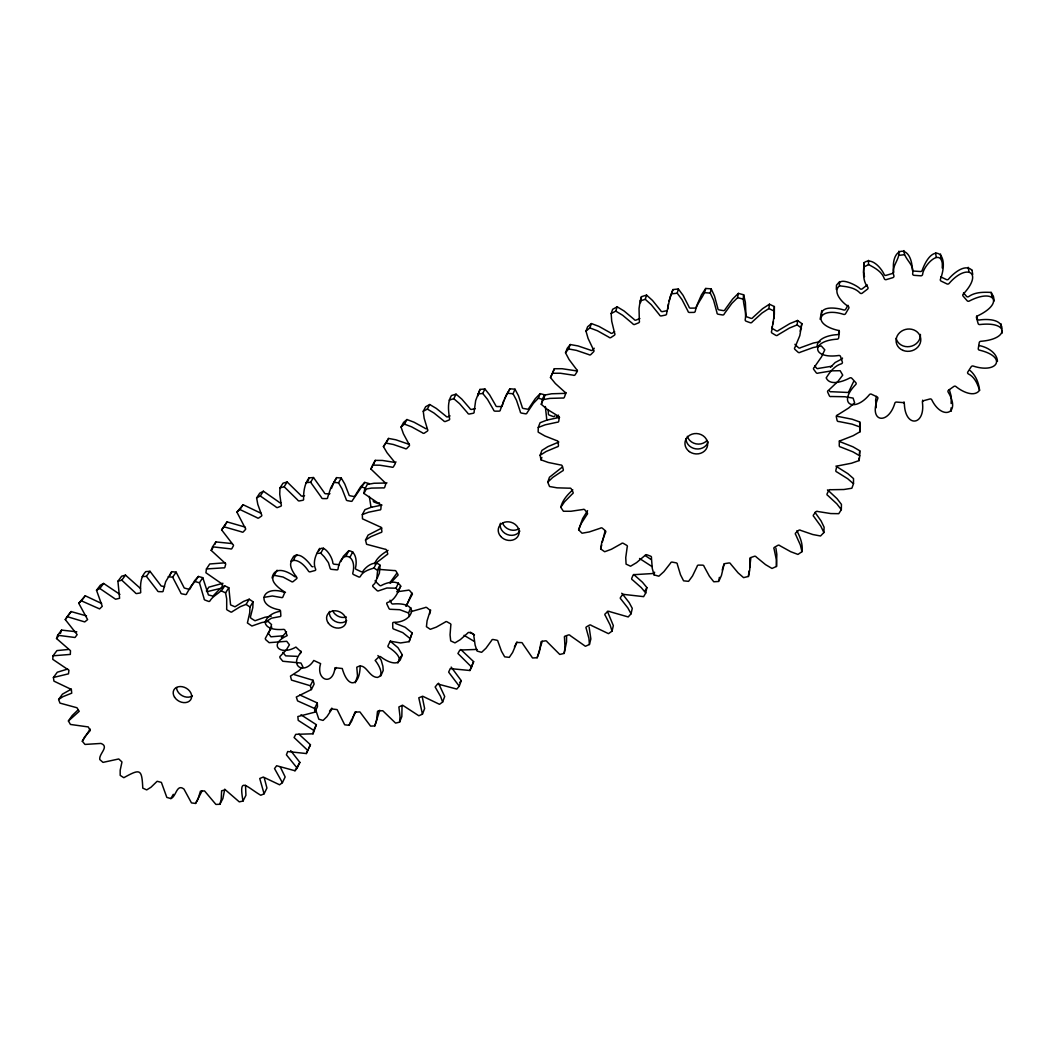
<?xml version="1.0" encoding="UTF-8"?>
<svg xmlns="http://www.w3.org/2000/svg" width="1055" height="1055" viewBox="0 0 1055 1055"><rect width="100%" height="100%" fill="white"/><g stroke="black" fill="none" stroke-linecap="round" stroke-linejoin="round"><path stroke-width="1.5" d="M587.556 510.66L582.637 518.572L578.641 529.795L582.03 533.223L589.244 531.957L600.414 528.199A1.424 1.24 14.9 0 1 602.418 528.252L605.319 530.718A1.424 1.24 14.7 0 1 605.478 532.472L601.746 542.521L600.664 548.93L604.673 551.739L611.386 549.273L621.395 543.668A1.424 1.226 13.6 0 1 623.334 543.378L626.67 545.316A1.424 1.226 13.4 0 1 627.198 547.031L625.747 557.594L626.077 564.122L630.56 566.219L636.547 562.645L645.053 555.405A1.424 1.226 12.2 0 1 646.886 554.798L650.539 556.143A1.424 1.226 11.9 0 1 651.423 557.752L652.293 568.46L654.021 574.87L658.848 576.201L663.898 571.652L670.611 563.04A1.424 1.226 10.7 0 1 672.259 562.117L676.123 562.843A1.424 1.226 10.5 0 1 677.323 564.28L680.501 574.764L683.574 580.83L688.572 581.345L692.515 575.977L697.197 566.284A1.437 1.226 9.2 0 1 698.608 565.098L702.538 565.15A1.437 1.226 9 0 1 704.041 566.39L709.422 576.267L713.773 581.78L718.771 581.45L721.449 575.437L723.915 565.005A1.437 1.24 7.7 0 1 725.036 563.581L728.9 562.974A1.451 1.24 7.4 0 1 730.64 563.95L738.091 572.865L743.577 577.639L748.417 576.452L749.736 570.017L749.854 559.19A1.451 1.24 6.1 0 1 750.646 557.594L754.312 556.328A1.451 1.253 5.9 0 1 756.237 557L765.534 564.623L771.983 568.447L776.493 566.443L776.361 559.796L774.093 548.982A1.464 1.253 4.6 0 1 774.515 547.255L777.838 545.369A1.464 1.266 4.4 0 1 779.896 545.712L790.749 551.725L797.976 554.429L801.985 551.673L800.376 545.053L795.721 534.661A1.477 1.279 3.2 0 1 795.76 532.854L798.622 530.401A1.477 1.279 2.9 0 1 800.719 530.401L812.798 534.529L820.539 535.993L823.889 532.538L820.816 526.208L813.906 516.647A1.49 1.292 1.7 0 1 813.537 514.84L815.832 511.899A1.503 1.292 1.5 0 1 817.902 511.53L830.773 513.561L838.778 513.679L841.323 509.657L836.866 503.868L827.872 495.534A1.517 1.319 0.4 0 1 827.107 493.793L828.716 490.47A1.517 1.319 0.2 0 1 830.681 489.731L843.881 489.507L851.86 488.241L853.482 483.77L847.758 478.772L836.984 472.033A1.53 1.332 -0.8 0 1 835.837 470.451L836.681 466.851A1.53 1.332 -1 0 1 838.461 465.769L851.504 463.224L859.126 460.56L859.139 458.028M859.126 460.56L859.733 455.813L852.941 451.857L840.743 447.043A1.543 1.358 -1.9 0 1 839.253 445.658L839.292 441.926A1.543 1.358 -2 0 1 840.809 440.542L853.165 435.702L860.128 431.693L859.68 421.947L852.084 419.217L839.015 416.633A1.543 1.372 -3 0 1 837.235 415.525M859.733 455.813L859.746 450.762L852.981 446.819L840.861 442.045A1.53 1.345 -2.1 0 1 839.384 440.674M860.128 431.693L859.68 421.947M566.588 636.271L566.535 641.981L564.161 653.414L559.77 654.456L547.07 641.757A1.345 1.121 17 0 0 545.422 640.847L541.901 641.361A1.345 1.121 17.2 0 0 540.938 642.653L539.263 652.227L537.14 657.74L532.538 657.99L522.7 643.735A1.345 1.108 18.1 0 0 521.249 642.587L517.636 642.495A1.345 1.108 18.3 0 0 516.396 643.576L512.625 652.452L509.301 657.357L504.672 656.843L501.481 651.212L497.973 641.546A1.345 1.108 19.2 0 0 496.773 640.214L493.186 639.515A1.345 1.108 19.4 0 0 491.709 640.332L485.999 648.205L481.608 652.333L477.084 651.067L475.132 645.146L473.735 635.295A1.332 1.108 20.4 0 0 472.838 633.804L469.383 632.538A1.332 1.108 20.6 0 0 467.734 633.079L460.283 639.66L454.969 642.877L450.709 640.899L450.05 634.899L450.801 625.206A1.345 1.108 21.5 0 0 450.221 623.624L447.043 621.817A1.345 1.108 21.7 0 0 445.263 622.054L436.335 627.118L430.282 629.308L426.431 626.696L427.077 620.802L429.965 611.61A1.345 1.108 22.7 0 0 429.728 609.988L426.919 607.706A1.345 1.108 22.8 0 0 425.073 607.627L411.015 611.636M853.482 483.77L853.535 478.601L847.838 473.642L837.116 466.93A1.517 1.332 -1 0 1 836.008 466.033M340.871 561.577L343.31 556.354L348.77 550.723C356.247 551.119 357.091 562.196 355.456 567.893A1.345 1.121 26.6 0 0 356.326 569.449L361.153 571.705A1.345 1.121 26.3 0 0 362.88 571.362C366.019 566.377 374.881 559.875 380.037 565.19L379.391 573.155L377.097 578.443M559.612 417.45A1.451 1.306 19.4 0 1 558.873 417.516L546.899 420.088L540.068 422.739L538.261 427.473L538.155 432.115L544.855 435.952L556.631 440.608A1.451 1.292 19.1 0 1 558.148 441.94L558.438 445.54A1.451 1.292 19 0 1 557.132 446.872L546.134 451.487L540.107 455.285L540.991 459.835L548.218 462.446L560.508 464.965A1.451 1.279 18.3 0 1 562.249 466.007L563.278 469.488A1.437 1.279 18.2 0 1 562.315 471.031L552.728 477.44L547.743 482.201L549.55 486.513L557.04 487.832L569.384 488.188A1.437 1.253 17.3 0 1 571.283 488.927L573.01 492.171A1.437 1.253 17.2 0 1 572.403 493.846L564.557 501.784L560.772 507.31L563.423 511.253L570.9 511.266L582.874 509.512A1.424 1.24 16.2 0 1 584.852 509.908L587.213 512.796A1.424 1.24 16 0 1 586.989 514.55L581.107 523.715L578.641 529.795M841.323 509.657L841.442 504.396L836.997 498.633L828.069 490.338A1.503 1.306 0.2 0 1 827.463 489.902M78.017 709.949L72.162 715.58L68.417 720.987L70.448 724.455L88.29 726.935L90.242 730.548L84.611 736.957L82.316 741.243L84.98 744.434L100.95 743.432C109.746 746.676 98.669 753.745 99.79 759.574L102.994 762.383L118.753 758.967L121.971 761.961L120.178 770.295L120.178 775.372L123.804 777.706C140.473 768.462 141.845 768.937 142.781 788.125L146.698 789.905L151.023 787.215L157.142 781.28L161.389 782.388L166.822 797.409L170.884 798.582C176.409 796.446 176.541 783.417 183.939 789.048L191.469 802.908L195.557 803.435L197.971 799.255L200.437 791.171L204.512 790.894L215.906 804.424L219.875 804.279L221.181 799.558L221.616 790.802L225.388 789.826L239.274 801.866L242.993 801.048C238.549 775.834 245.775 786.318 260.77 795.272L264.093 793.795L266.928 788.045L264.225 777.746M970.204 370.608C975.888 375.475 978.816 383.005 979.567 390.31C974.095 397.814 961.751 391.379 956.001 386.605A1.622 1.424 -10.5 0 0 953.72 386.552L948.656 390.152A1.609 1.411 -10.1 0 0 948.194 392.144C961.369 413.784 942.049 420.813 931.789 399.845A1.596 1.411 -8.8 0 0 929.758 399.027L923.679 400.676A1.596 1.398 -8.4 0 0 922.426 402.377C925.433 425.877 905.203 428.04 904.372 404.025A1.583 1.398 -7.2 0 0 902.882 402.588L896.684 402.087A1.583 1.398 -6.9 0 0 894.825 403.247C888.244 425.402 868.318 422.343 877.734 398.685A1.583 1.398 -6 0 0 876.982 396.838L871.549 394.253A1.583 1.398 -5.8 0 0 869.36 394.715C854.234 413.112 836.945 403.854 855.658 384.613A1.583 1.411 -5.4 0 0 855.763 382.622L851.873 378.336A1.583 1.411 -5.4 0 0 849.684 378.02C843.327 381.422 829.903 386.288 826.197 377.901C829.85 372.072 834.426 365.782 841.376 363.804A1.583 1.424 -5.6 0 0 842.312 361.944L840.545 356.564A1.583 1.437 -5.7 0 0 838.659 355.509C811.888 359.28 810.095 340.831 837.037 339.183A1.596 1.451 -6.7 0 0 838.685 337.745L839.358 332.035A1.596 1.451 -7.1 0 0 838.066 330.386C810.899 324.109 818.799 306.438 843.512 314.337A1.609 1.464 -8.8 0 0 845.635 313.572L848.682 308.39A1.609 1.477 -9.4 0 0 848.194 306.359C842.259 302.759 832.013 291.747 839.503 285.852C837.208 275.764 856.647 284.969 860.062 288.74A1.622 1.477 -11.8 0 0 862.331 288.754L867.316 284.942M942.234 268.023L942.352 264.357M304.552 495.692L302.297 496.114A1.358 1.134 30.9 0 1 300.622 495.177L287.171 481.99L283.017 483.203L279.971 487.938L279.746 494.254L281.21 504.712A1.358 1.134 31.3 0 1 280.749 506.255L277.702 507.481A1.358 1.134 31.3 0 1 275.896 506.848L260.269 495.969L256.616 497.934L257.789 504.316L261.482 514.537A1.358 1.121 31.6 0 1 261.376 516.172L258.778 517.952A1.358 1.108 31.6 0 1 256.958 517.636L239.907 509.525L236.927 512.15L245.116 527.935A1.345 1.095 31.6 0 1 245.393 529.597L243.349 531.839A1.345 1.095 31.6 0 1 241.569 531.852L223.831 526.735L221.616 529.887L232.733 544.275A1.332 1.081 31.5 0 1 233.353 545.883L231.929 548.495A1.332 1.081 31.4 0 1 230.267 548.824L212.569 546.82L211.185 550.38L224.728 562.843A1.332 1.068 31.1 0 1 225.651 564.359L224.9 567.234A1.319 1.068 31.1 0 1 223.409 567.854L206.437 568.948L205.923 572.76L222.5 584.259L221.787 588.123L206.938 591.684M836.325 289.466L836.483 285.167L839.635 281.58M823.889 532.538L824.1 527.197L821.054 520.893L814.974 512.334M189.874 589.099L194.621 580.672L198.38 576.452L202.784 577.692L208.402 594.941L212.965 596.088L219.77 589.046L224.583 585.762L228.816 587.727L230.583 604.911L234.988 606.796L243.547 601.416L249.217 599.214L253.068 601.798L249.969 607.007L249.705 612.85L247.411 622.951L251.908 626.024L261.904 622.516L268.194 621.461L271.544 624.586L269.935 629.993L265.293 638.46L265.596 639.567L269.144 642.68L286.736 641.295L289.413 644.803L286.525 649.564L279.865 656.632L279.918 657.727L282.806 661.248L300.952 663.041L302.851 666.773L298.842 670.703L290.468 676.123L291.457 680.079L310.341 685.75L311.396 689.548L296.31 697.025L297.576 700.902L314.601 708.485L314.799 712.191L297.84 716.543L298.222 720.367L313.678 730.324L313.045 733.805L295.73 734.333L294.094 737.537L307.757 750.435L306.306 753.547L287.712 751.542L286.393 754.826L297.154 768.093L294.978 770.743L276.634 765.745L274.537 768.581L282.397 782.691L279.575 784.788L263.302 777.047L259.741 778.498L264.093 793.795M253.068 601.798L252.804 607.627L250.391 617.122L250.932 618.204L254.98 620.762L264.937 617.254L271.201 616.199M821.555 314.957C820.869 305.423 837.261 307.862 843.618 309.933A1.596 1.464 -9.1 0 0 845.728 309.155L847.996 305.291M820.117 319.283L821.792 310.552M817.111 345.724C818.007 337.851 830.114 334.949 837.182 334.659A1.583 1.437 -7 0 0 838.817 333.235L839.16 330.386M801.985 551.673C803.106 544.354 800.191 537.127 796.855 530.744M750.791 558.359L749.696 567.788M863.597 272.718L864.019 262.669C871.575 256.893 881.11 267.759 884.182 274.471A1.635 1.49 -14.4 0 0 886.266 275.302L892.451 273.456A1.635 1.503 -14.9 0 0 893.717 271.623C890.354 246.435 911.375 243.257 912.324 269.553A1.648 1.503 -16.2 0 0 913.867 271.069L920.29 271.517A1.662 1.503 -16.5 0 0 922.215 270.238C932.791 241.318 950.186 252.633 940.467 279.166A1.675 1.503 -16.7 0 0 941.231 281.158L946.876 283.874A1.675 1.503 -16.7 0 0 949.184 283.347C966.67 263.117 983.774 272.243 963.334 294.015A1.675 1.49 -16.5 0 0 963.162 296.152L967.092 300.675A1.675 1.49 -16.3 0 0 969.387 300.992C994.522 287.936 1004.439 303.194 977.55 315.907A1.675 1.477 -15.5 0 0 976.495 317.845L978.104 323.45A1.662 1.477 -15.2 0 0 980.016 324.531C1009.305 321.208 1009.055 339.117 980.992 341.279A1.662 1.464 -14.1 0 0 979.225 342.73L978.288 348.493A1.648 1.451 -13.7 0 0 979.554 350.168C1007.578 356.827 997.674 374.077 973.33 366.098A1.635 1.437 -12.3 0 0 971.141 366.85L967.87 371.901A1.635 1.437 -11.9 0 0 968.292 373.879C974.635 376.899 977.589 383.994 979.567 390.31M68.483 649.458L56.944 650.592L53.027 655.801L52.75 659.335L68.944 670.255L68.483 673.842L53.409 677.481L53.937 681.134L71.344 689.429L71.727 693.175L62.97 696.643L58.632 699.478L59.95 703.105L76.962 707.747L79.204 711.334L68.417 720.987M859.667 426.866L852.031 424.136L838.883 421.525A1.556 1.385 -2.7 0 1 837.09 420.418L836.298 416.699A1.556 1.385 -2.8 0 1 837.485 415.05L848.642 408.034L854.642 402.812L853.099 398.091L844.923 396.746L831.327 396.509A1.556 1.398 -3.3 0 1 829.322 395.717L827.7 392.183A1.556 1.398 -3.3 0 1 828.518 390.337L837.973 381.382L842.734 375.118L840.162 370.714L831.775 370.846L818.311 373.061A1.569 1.411 -3.4 0 1 816.148 372.652L813.761 369.435A1.569 1.424 -3.4 0 1 814.157 367.457L821.489 356.893L824.786 349.825L821.278 345.948L813.036 347.596L800.27 352.212A1.569 1.437 -3 0 1 798.042 352.199L794.995 349.456A1.569 1.437 -2.9 0 1 794.942 347.425L799.809 335.661L801.853 323.634L797.554 320.469L789.879 323.582L778.419 330.439A1.556 1.437 -2.2 0 1 776.256 330.822L772.669 328.685A1.556 1.437 -2 0 1 772.181 326.707M315.696 709.764L318.834 719.22L323.081 720.433L326.945 716.648L332.022 708.96L337.112 709.606L344.682 724.798L349.007 725.312L351.829 720.816L354.928 712.125L359.913 711.927L370.556 726.117L374.789 725.919L376.477 720.855L377.479 711.479L378.323 710.833L382.767 710.74L395.572 723.097L399.568 722.174L400.03 716.714L398.882 706.982L402.522 705.162L418.835 715.765L422.462 714.143L424.624 708.551L422.396 697.579M801.497 328.092L797.171 324.9L797.554 320.469M776.493 566.443L776.836 554.389L775.9 548.112M475.291 408.667L471.598 409.393A1.437 1.279 26 0 1 469.831 408.404L461.813 399.12L456.05 394.161L451.474 395.533C447.241 402.285 448.441 410.843 449.509 418.373A1.437 1.266 27 0 1 448.916 420.061L445.526 421.433A1.437 1.266 27.1 0 1 443.614 420.774L433.922 412.98L427.328 409.089L423.253 411.292L424.15 418.228L427.512 429.345A1.424 1.253 27.8 0 1 427.315 431.126L424.387 433.104A1.424 1.253 27.9 0 1 422.435 432.787L411.542 426.8L404.447 424.136L401.058 427.038L403.392 433.737L408.984 444.142A1.424 1.226 28.2 0 1 409.182 445.949L406.834 448.428A1.411 1.226 28.2 0 1 404.909 448.454L393.291 444.472L386.011 443.1L383.413 446.568L387.066 452.78L394.596 462.09A1.411 1.213 28.2 0 1 395.163 463.844L393.475 466.719A1.411 1.213 28.2 0 1 391.656 467.088L379.8 465.202L372.613 465.123L370.912 469.013L384.824 482.412A1.398 1.187 27.9 0 1 385.734 484.06L384.745 487.186A1.398 1.187 27.9 0 1 383.097 487.885L371.479 488.096L364.674 489.283L363.896 493.424L379.919 504.277A1.385 1.174 27.4 0 1 381.132 505.741L380.868 509.011A1.385 1.174 27.3 0 1 379.457 509.987L368.512 512.229L362.327 514.589L362.485 518.836L379.958 526.801A1.372 1.161 26.7 0 1 381.435 528.041L381.884 531.351A1.372 1.161 26.6 0 1 380.763 532.551L370.872 536.665L365.518 540.081L366.573 544.275L384.851 549.167A1.358 1.147 25.9 0 1 386.499 550.156L387.647 553.361A1.358 1.134 25.8 0 1 386.829 554.759L375.092 563.779M951.135 403.524L951.28 396.522L949.342 389.559M748.417 576.452L749.037 571.006M773.829 318.676L774.344 306.557L769.438 304.209L762.594 308.68L752.874 317.515A1.556 1.437 -0.3 0 1 750.844 318.294L746.874 316.843A1.556 1.437 0 0 1 745.964 314.983L745.371 302.376L743.656 294.78L738.355 293.382L732.658 299.027L725.102 309.471A1.543 1.451 2.5 0 1 723.282 310.605L719.101 309.893A1.543 1.451 2.9 0 1 717.809 308.245L714.486 295.98L711.176 288.846L705.716 288.45L701.39 295.018L696.313 306.623A1.543 1.437 6 0 1 694.783 308.073L690.563 308.139A1.543 1.437 6.5 0 1 688.955 306.754L683.086 295.36L678.339 288.978L672.945 289.584L670.176 296.798L666.602 313.401A1.543 1.437 10 0 1 665.428 315.089L661.327 315.92A1.543 1.437 10.5 0 1 659.454 314.852L651.278 304.724L645.278 299.33L640.174 300.912L639.04 308.495L639.33 320.997A1.53 1.424 13.4 0 1 638.565 322.856L634.78 324.413A1.53 1.424 13.9 0 1 632.749 323.714L622.687 315.287L615.764 311.106L611.175 313.572L611.702 321.168L614.643 333.327A1.517 1.411 16.2 0 1 614.3 335.292L610.99 337.495A1.517 1.398 16.5 0 1 608.88 337.165L597.407 330.756L589.864 327.92L585.987 331.138L588.097 338.47L593.503 349.798A1.503 1.385 18.1 0 1 593.596 351.777L590.879 354.52A1.503 1.385 18.3 0 1 588.782 354.572L576.399 350.366L568.553 348.954L565.52 352.792L569.093 359.557L576.689 369.659A1.49 1.358 19.1 0 1 577.191 371.571L575.173 374.723A1.49 1.358 19.3 0 1 573.168 375.158L560.403 373.246L552.583 373.259L550.486 377.532L555.339 383.506L564.755 392.025A1.477 1.332 19.6 0 1 565.638 393.805L564.359 397.247A1.477 1.332 19.6 0 1 562.526 398.025L549.892 398.394L542.415 399.779L541.307 404.329L547.202 409.314L558.029 415.987A1.464 1.319 19.5 0 1 559.255 417.569L558.754 421.156A1.464 1.319 19.5 0 1 557.159 422.237L545.132 424.822L538.261 427.473M667.749 309.075L668.382 303.853M224.781 789.14L222.882 798.543L219.875 804.279M743.656 294.78C742.008 302.93 746.835 311.001 745.265 319.362A1.569 1.451 0.3 0 0 746.188 321.234L750.184 322.698A1.569 1.451 0 0 0 752.228 321.92L762 313.045L768.884 308.561L769.438 304.209M859.35 453.914L859.746 450.762M972.024 270.304C965.312 263.223 953.601 273.139 948.643 279.021A1.662 1.49 -17 0 1 946.361 279.549L940.73 276.858M864.019 262.669C863.676 270.766 862.12 280.432 867.764 287.145A1.635 1.49 -12.1 0 1 867.355 289.241L862.344 293.079A1.622 1.49 -11.5 0 1 860.049 293.053C854.88 287.474 846.651 286.604 839.503 285.852M564.161 653.414L565.005 647.506L564.491 637.563A1.358 1.134 16.1 0 1 565.124 636.099L568.434 634.978A1.358 1.134 16 0 1 570.241 635.611L585.406 646.28L589.428 644.486L590.853 638.948L589.125 627.079M718.969 580.092L719.352 577.362M640.57 302.706L641.48 296.666L646.557 295.097L652.518 300.464L660.641 310.539A1.53 1.424 10.3 0 0 662.514 311.607L666.589 310.763A1.53 1.437 9.8 0 0 667.288 310.434M285.509 592.237A1.332 1.081 28.5 0 1 284.27 592.317C262.458 584.457 254.492 605.227 279.285 609.816A1.332 1.068 28.2 0 1 280.551 611.148L280.841 615.566A1.332 1.068 28.1 0 1 279.733 616.634L271.465 618.177L265.082 622.292C266.229 629.611 277.307 629.901 283.36 629.4A1.319 1.055 27.6 0 1 285.008 630.27L287.171 635.611C267.443 644.974 280.696 656.065 295.914 647.071L301.295 652.096C288.569 665.995 304.552 675.345 313.783 660.47L320.601 663.621C315.511 680.264 332.905 686.647 335.002 667.696L342.268 668.527C348.005 689.126 359.795 686.594 360.164 666.035M602.352 542.085L604.963 531.39M711.176 288.846L710.279 293.092L713.602 300.266L716.952 312.583A1.556 1.451 3.2 0 0 718.257 314.245L722.464 314.957A1.556 1.451 2.7 0 0 724.284 313.81L731.88 303.326L737.616 297.668L738.355 293.382M379.76 710.252L374.789 725.919M300.978 714.789L316.368 724.693L313.045 733.805M654.021 574.87L654.588 572.179M589.428 644.486L588.927 638.367L586.211 628.424A1.372 1.147 15.1 0 1 586.501 626.828L589.455 625.127A1.372 1.147 15 0 1 591.354 625.47L608.498 633.659L612.032 631.154L610.159 625.061L605.28 615.474A1.372 1.161 14.2 0 1 605.214 613.812L607.706 611.597A1.385 1.161 14.1 0 1 609.632 611.61L628.187 616.938L631.061 613.799L627.87 607.97L620.947 599.121A1.385 1.174 13.5 0 1 620.511 597.46L622.437 594.796A1.385 1.174 13.4 0 1 624.323 594.466L643.629 596.642L645.739 592.976L646.886 587.582L642.482 582.255L633.778 574.553M355.271 682.783L357.513 675.965L356.788 667.248C366.045 661.643 368.235 677.363 377.505 677.415C384.97 675.49 378.547 664.347 375.158 660.456L379.022 656.79A1.319 1.068 23.7 0 1 380.829 656.896C397.906 669.701 408.325 659.916 388.662 647.322A1.332 1.081 23.6 0 1 388.042 645.766L389.875 641.915A1.332 1.081 23.6 0 1 391.484 641.4L400.557 642.957L409.129 641.651L412.162 632.934L405.107 627.224L396.443 623.795A1.332 1.095 23.8 0 1 395.203 622.476M409.129 641.651L412.162 632.934M164.593 586.606L161.178 586L149.995 571.296L145.788 571.612C140.526 576.861 140.249 584.734 140.671 591.723A1.319 1.029 32.5 0 1 139.972 593.002L136.82 593.53A1.319 1.029 32.6 0 1 135.185 592.646L121.773 580.158L117.923 581.239L119.611 598.277L115.588 599.24L99.829 588.479L96.506 590.259L102.256 606.322L99.592 608.906L81.406 600.836L78.743 603.249L87.605 619.588L84.743 621.923L67.19 616.661L65.278 619.575L77.147 634.622L75.024 637.497L57.643 635.255L56.535 638.539L70.487 650.671L70.316 654.417L53.027 655.801M678.339 288.978L677.244 293.211L682.018 299.62L687.926 311.067A1.543 1.451 6.8 0 0 689.548 312.465L693.794 312.399A1.543 1.451 6.2 0 0 695.324 310.948C696.92 302.561 704.186 296.666 705.716 288.45M631.061 613.799L632.275 608.339L629.11 602.524L622.226 593.714A1.385 1.174 13.4 0 1 621.738 593.24M800.178 331.178L801.853 323.634M612.032 631.154L613.337 625.641L607.416 611.333M542.23 641.255L537.14 657.74M543.114 399.687L544.209 395.163L551.646 393.779L564.227 393.396A1.464 1.332 19.6 0 0 566.047 392.618M429.649 614.115L430.651 610.054M772.84 324.122L773.486 321.551M669.028 301.057L672.945 289.584M600.664 548.93L601.719 545M329.938 493.648A1.358 1.147 29.9 0 1 329.318 493.793L325.744 493.766A1.358 1.147 30.1 0 1 324.241 492.579L313.493 477.519L308.996 477.915C304.499 483.863 303.51 491.63 303.576 498.896A1.372 1.147 30.7 0 1 302.759 500.294L299.369 500.914A1.372 1.147 30.8 0 1 297.668 499.978L284.138 486.724L279.971 487.938M308.166 480.895L308.996 477.915M876.375 396.364L875.624 400.148L876.112 407.771M300.332 653.559L301.031 651.146M503.697 400.676L502.351 405.239A1.437 1.292 24.1 0 1 502.206 405.885M722.213 570.017L723.994 564.069M645.278 299.33L646.557 295.097M640.174 300.912L641.48 296.666M848.444 392.407L853.495 381.791M560.772 507.31C562.407 500.241 567.524 494.584 572.812 489.863M501.732 406.36A1.437 1.292 24.1 0 1 501.033 406.531L497.169 406.544A1.437 1.292 24.4 0 1 495.599 405.265L489.586 394.807L484.878 388.952L479.972 389.44L475.673 400.531L474.117 411.753A1.437 1.279 25.8 0 1 473.141 413.283L469.435 413.995A1.437 1.279 26 0 1 467.655 413.006L459.584 403.683L453.782 398.698L449.193 400.082M477.823 395.981L479.972 389.44M615.764 311.106L617.201 306.834L624.085 310.988L634.081 319.362A1.517 1.411 13.8 0 0 636.112 320.061L639.871 318.518M60.465 633.396L61.572 630.099L76.778 631.8M611.175 313.572L612.652 309.286L617.201 306.834M406.043 606.098L411.938 594.954A1.345 1.121 23.8 0 0 412.057 593.358L409.722 590.668A1.345 1.121 23.9 0 0 407.876 590.286L396.931 591.776M547.743 482.201L549.47 477.242L562.552 466.903M422.462 714.143L418.795 697.817L422.673 696.221L439.5 704.318L442.625 702.037L440.568 696.392L435.161 687.003L437.561 683.957L456.775 689.073L459.255 686.198L448.639 672.127L450.248 668.593L469.923 670.505L473.629 661.656L460.811 649.537M469.923 670.505L473.629 661.656M540.991 459.835L541.874 457.408M459.255 686.198L461.272 680.673L451.184 667.09M589.864 327.92L591.433 323.582L598.95 326.391L610.344 332.773A1.503 1.398 16.4 0 0 612.454 333.09L614.643 331.626M540.107 455.285L541.888 450.432L547.888 446.647L558.834 442.045M585.987 331.138L587.582 326.786L591.433 323.582M318.61 551.119C322.975 541.94 332.562 557 332.853 562.974A1.345 1.121 27.6 0 0 334.29 564.201L339.42 564.742M442.625 702.037L444.709 696.471L438.458 683.205M568.553 348.954L570.241 344.537L578.048 345.935L590.352 350.115A1.49 1.372 18.2 0 0 592.448 350.062L594.242 348.242M565.52 352.792L567.221 348.348L570.241 344.537M214.943 544.288L215.866 541.927L231.929 543.549M541.307 404.329L542.652 400.847M550.486 377.532L554.35 368.736L562.117 368.723L574.817 370.622A1.477 1.358 19.2 0 0 576.808 370.186M542.415 399.779L544.209 395.163M552.583 373.259L554.35 368.736M202.204 790.696L195.557 803.435M331.455 488.465L333.617 483.019M538.367 398.223L540.186 393.634L545.132 394.966L543.338 399.568L538.367 398.223L533.434 403.313L527.065 412.782A1.451 1.306 22.1 0 1 525.456 413.797L521.552 413.098A1.451 1.292 22.4 0 1 520.26 411.569L516.515 400.32L513.06 393.752L515.011 389.203L509.974 388.781L506.374 394.715L500.347 409.841A1.451 1.292 24.1 0 1 499.015 411.147L495.125 411.16A1.451 1.292 24.4 0 1 493.555 409.868L487.502 399.37L482.768 393.475L477.836 393.977M399.568 722.174L401.836 716.582L402.034 705.861M400.016 660.43L402.351 654.944L397.999 647.717L391.062 641.888A1.319 1.068 23.6 0 1 390.337 640.886M397.88 663.002L399.647 658.887M504.382 399.278L509.974 388.781M373.549 464.253L375.237 460.376L382.398 460.442L394.188 462.314A1.398 1.2 28.2 0 0 395.994 461.945M409.841 638.354L402.746 632.618L394.043 629.176A1.332 1.095 23.8 0 1 392.803 627.844L392.684 623.386A1.345 1.095 23.8 0 1 393.858 622.318C401.071 622.595 410.158 618.955 411.727 611.148C410.672 603.671 399.199 603.434 393.053 603.988A1.345 1.108 24.3 0 1 391.392 603.091L390.007 600.19M380.802 675.978L383.216 670.452L382.886 666.233L381.185 660.206L377.927 655.537M409.393 616.489L408.536 612.968L410.883 607.627M406.241 606.243L411.885 593.068M355.838 711.822L352.199 718.64M408.536 612.968L399.753 609.711L390.627 609.302A1.345 1.108 24.3 0 1 388.952 608.405L386.855 604.014A1.345 1.108 24.5 0 1 387.396 602.55C394.807 600.506 397.854 592.462 400.742 586.132C397.273 579.485 386.644 582.505 381.29 585.525A1.345 1.108 25.2 0 1 379.444 585.209L375.699 581.622A1.345 1.121 25.5 0 1 375.237 580.487M400.715 586.211L397.326 591.815M349.007 725.312L351.486 719.761M319.639 548.376C315.88 554.35 312.438 562.262 315.63 569.173A1.358 1.108 28.1 0 1 314.891 570.557L310.236 571.81A1.358 1.108 28.3 0 1 308.469 571.111C297.484 554.205 281.922 558.135 296.6 577.138A1.345 1.095 28.5 0 1 296.574 578.747L293.158 581.569A1.345 1.095 28.6 0 1 291.351 581.49L283.043 577.032L274.181 575.318C268.985 580.817 279.179 588.439 283.874 591.459A1.332 1.081 28.6 0 1 284.547 593.042L282.885 596.972A1.332 1.081 28.5 0 1 281.303 597.512L272.335 595.983L264.093 597.341M271.821 627.105L268.286 633.145L270.924 636.811L283.03 635.835M398.342 591.393L396.007 588.189L398.434 582.94M308.996 747.863L310.434 744.751L298.947 734.188M482.768 393.475L484.878 388.952M306.306 753.547L310.434 744.751M294.978 770.743L299.871 762.383L290.679 750.619M297.154 768.093L299.871 762.383M313.678 730.324L316.368 724.693M282.397 782.691L285.153 776.955L280.195 766.774M314.799 712.191L317.502 706.626L317.291 702.92L299.844 694.968M314.601 708.485L317.291 702.92M396.007 588.189L386.908 588.004L378.785 590.76A1.358 1.121 25.2 0 1 376.925 590.457L373.154 586.844A1.358 1.121 25.5 0 1 372.982 585.195C379.483 580.342 375.171 570.742 380.037 565.282M316.79 553.44L320.72 553.137L324.307 556.842L328.448 562.671L330.083 568.104A1.358 1.121 27.5 0 0 331.534 569.344L336.69 569.871A1.358 1.121 27.3 0 0 338.035 568.935C341.082 548.719 357.447 555.088 352.805 573.063A1.358 1.121 26.5 0 0 353.689 574.619L358.542 576.874A1.358 1.121 26.3 0 0 360.283 576.531C362.775 571.388 368.92 569.608 373.971 568.038L376.609 562.843M311.396 689.548L314.126 684.049L313.071 680.264L294.279 674.62M374.644 563.581C377.017 557.568 382.714 553.651 388.042 550.394M310.341 685.75L313.071 680.264M453.782 398.698L456.05 394.161M514.418 646.952L516.91 641.954M242.993 801.048L245.921 795.299L245.525 785.276M189.399 589.402L184.243 588.004L176.132 572.14L171.728 571.678L165.661 581.714L163.209 590.642A1.319 1.042 32 0 1 162.193 591.723L158.83 591.644A1.319 1.042 32.1 0 1 157.34 590.523L146.381 576.32L142.148 576.637M169.815 575.41L171.728 571.678M365.518 540.081L368.116 535.07L381.844 528.041M427.328 409.089L429.728 404.527L436.282 408.404L445.922 416.158A1.424 1.266 27.2 0 0 447.821 416.817L450.063 415.894M350.154 556.869L352.832 551.765M346.146 555.761L348.836 550.657M423.253 411.292L425.666 406.716L429.728 404.527M362.327 514.589L364.964 509.657L371.123 507.297L382.016 505.068M404.447 424.136L406.953 419.534L413.995 422.185L424.835 428.132A1.424 1.24 27.9 0 0 426.774 428.449M363.896 493.424L365.874 489.784M401.058 427.038L403.577 422.422L406.953 419.534M364.674 489.283L367.311 484.443L374.09 483.256L385.655 483.032A1.385 1.187 27.9 0 0 386.948 482.86M370.912 469.013L372.89 465.44M383.413 446.568L388.583 438.432L395.836 439.79L407.375 443.746A1.411 1.226 28.2 0 0 409.3 443.72M386.011 443.1L388.583 438.432M364.74 482.399L360.48 486.988L355.126 495.56A1.372 1.161 28.9 0 1 353.702 496.47L350.089 495.797A1.372 1.161 29 0 1 348.823 494.399L344.8 484.087L341.293 478.06L336.624 477.625L333.842 482.372L338.536 482.821L342.057 488.874L346.119 499.213A1.372 1.161 29 0 0 347.385 500.637L351.025 501.31A1.372 1.161 28.8 0 0 352.449 500.4L364.74 482.399L369.369 483.665M372.613 465.123L375.237 460.376M320.799 553.216L323.529 548.073M336.624 477.625L330.822 487.792L327.657 497.419A1.372 1.147 29.9 0 1 326.509 498.606L322.922 498.58A1.372 1.147 30 0 1 321.406 497.38L310.605 482.254L306.069 482.649M170.884 798.582L173.31 794.323M265.082 622.292C267.007 616.014 273.878 612.203 280.261 611.293M644.79 591.235L646.886 587.582M293.949 559.691C296.534 548.653 308.034 561.049 311.331 565.981A1.345 1.108 28.3 0 0 313.084 566.68M338.536 482.821L341.293 478.06M290.745 561.339L293.699 556.262L296.89 554.614M272.071 578.021C274.274 565.454 287.738 571.203 294.279 576.347A1.332 1.095 28.6 0 0 296.086 576.426M274.181 575.318L277.096 570.201M228.816 587.727L225.585 592.857L226.693 598.897L226.706 608.537A1.319 1.055 29.8 0 0 227.379 610.106L230.544 611.887A1.319 1.055 29.7 0 0 232.232 611.636L240.408 606.612L246.092 604.396L249.217 599.214M310.605 482.254L313.493 477.519M993.375 296.56L991.252 292.42C983.682 292.09 975.176 291.945 968.727 296.574A1.662 1.49 -16.6 0 1 966.446 296.257L963.518 292.894M898.926 251.156C900.113 259.701 890.42 266.889 893.928 275.882A1.648 1.503 -14.6 0 1 892.649 277.716L886.411 279.575A1.648 1.503 -14.1 0 1 884.327 278.744C882.006 271.676 874.793 267.838 868.634 264.62L864.045 266.862M335.028 669.622L336.36 667.499M389.823 582.848L396.654 573.458M168.207 576.716L172.638 577.191L180.642 592.528A1.319 1.042 31.5 0 0 181.908 593.86L185.35 594.532A1.319 1.042 31.4 0 0 186.643 593.701L191.232 585.762L194.99 581.529L199.421 582.782L204.103 598.62A1.319 1.055 30.7 0 0 205.092 600.097L208.468 601.35A1.319 1.055 30.6 0 0 209.985 600.796C213.809 594.611 221.787 592.673 224.583 585.762M284.138 486.724L287.171 481.99M206.358 590.958L208.811 587.173L222.935 583.283M260.269 495.969L263.394 491.221L278.942 502.048A1.358 1.121 31.4 0 0 280.722 502.668M86.523 615.922L71.094 611.57L65.278 619.575M199.421 582.782L202.784 577.692M256.616 497.934L259.754 493.173L263.394 491.221M206.437 568.948L209.734 563.977L225.111 562.79M194.99 581.529L198.38 576.452M82.316 741.243L90.123 729.031M211.185 550.38L212.833 547.927M236.927 512.15L243.112 504.725L260.071 512.809A1.345 1.108 31.7 0 0 261.31 513.323M239.907 509.525L243.112 504.725M212.569 546.82L215.866 541.927M221.616 529.887L227.102 521.895L244.747 526.973A1.332 1.095 31.7 0 0 245.367 527.276M223.831 526.735L227.102 521.895M172.638 577.191L176.132 572.14M281.408 637.563L286.512 631.919M146.381 576.32L149.995 571.296M58.632 699.478L62.456 694.15L71.344 689.139M53.409 677.481L57.287 672.22L67.678 669.055M121.773 580.158L125.492 575.133L140.46 588.466M117.923 581.239L121.655 576.215L125.492 575.133M99.829 588.479L103.627 583.441L119.927 594.387M96.506 590.259L100.317 585.222L103.627 583.441M56.535 638.539L58.5 635.967M81.406 600.836L85.27 595.785L101.649 603.5M57.643 635.255L61.572 630.099M67.19 616.661L71.094 611.57M78.743 603.249L85.27 595.785M329.542 711.136L331.85 708.129M400.227 657.516L402.351 654.944M390.561 583.019L397.379 575.793A1.358 1.121 24.8 0 0 397.841 574.263L396.073 571.269A1.358 1.134 24.9 0 0 394.28 570.584L378.692 569.357M830.496 367.325L835.151 362.524L841.494 359.162A1.569 1.424 -5.8 0 0 842.497 358.041M459.624 682.585L461.272 680.673M540.186 393.634L535.267 398.711L528.924 408.14A1.437 1.292 22.1 0 1 527.329 409.155L523.451 408.47A1.437 1.292 22.4 0 1 522.159 406.94L518.44 395.731L515.011 389.203M556.407 416.87L558.477 415.129M942.379 263.895C940.295 247.701 923.27 265.913 922.598 274.498A1.662 1.503 -16.2 0 1 920.646 275.79L914.184 275.329A1.662 1.503 -15.9 0 1 912.641 273.799C914.856 264.436 903.753 259.108 903.977 250.576M797.171 324.9L789.457 328.026L777.931 334.91A1.569 1.437 -1.9 0 1 775.742 335.292L772.141 333.143A1.569 1.437 -1.7 0 1 771.653 331.151L774.357 314.285L774.344 306.557M373.971 568.038L377.505 570.359M820.144 341.675L813.326 343.046L800.626 347.649A1.556 1.424 -3.3 0 1 798.424 347.636L795.391 344.906A1.556 1.424 -3.2 0 1 794.969 344.286M654.153 573.458L634.794 574.619A1.398 1.2 12.8 0 0 633.026 575.265L631.747 578.298A1.398 1.187 12.9 0 0 632.552 579.894L641.295 587.635L645.739 592.976M477.018 649.432L459.875 650.038L457.936 653.493L471.664 667.142M831.96 366.191L818.561 368.393A1.556 1.411 -3.7 0 1 816.412 367.984L814.829 365.848M899.163 255.31L904.24 254.73M671.824 293.818L677.244 293.211M704.78 292.697L710.279 293.092M507.996 393.317L513.06 393.752M991.12 292.406L992.056 296.824M297.101 656.355L285.694 655.854L282.832 652.333M978.829 345.513C986.794 346.844 996.962 352.462 997.476 361.324M848.273 392.486L831.511 391.722A1.556 1.398 -3.5 0 1 829.507 390.943M737.616 297.668L742.957 299.066M362.102 487.186L365.201 488.043M1002.013 328.461C1001.446 318.913 986.689 318.874 979.304 319.995A1.662 1.464 -15.5 0 1 977.392 318.927L976.587 316.131M868.516 264.568L868.476 260.374M221.339 590.892L225.585 592.857M768.884 308.561L773.816 310.909M464.042 635.308L473.88 641.189M639.541 558.477L652.056 566.601M470.359 632.169L474.486 634.886M246.092 604.396L249.969 607.007M645.238 555.576L650.975 559.453M369.303 496.404L370.74 505.45A1.372 1.161 27.7 0 0 371.716 507.02M863.834 273.139L864.507 276.674M1001.683 329.951L1002.25 333.011M993.441 296.455L994.258 300.886M545.343 406.531L546.609 418.07A1.451 1.306 20.2 0 0 547.558 419.785M972.037 270.185L972.723 274.471M968.226 267.297L968.886 271.557M903.99 401.889L904.214 403.3M940.506 253.991L940.994 258.185M935.666 252.738L936.128 256.919M951.017 407.929L951.359 411.199M1001.155 323.911L1001.314 326.918M548.257 410.171L548.363 413.402A1.451 1.292 20.2 0 0 549.312 415.103L553.031 416.474A1.451 1.292 19.9 0 0 554.864 415.789M922.624 400.175L922.624 401.612M346.37 617.017A10.075 8.216 26.1 0 1 332.655 610.647M373.325 500.584A1.372 1.161 27.8 0 0 374.288 502.154L377.796 503.446A1.372 1.161 27.6 0 0 379.431 502.839M346.686 620.591A10.128 8.242 26.1 0 1 335.108 621.342A10.128 8.242 26.1 0 1 329.411 611.438M192.379 695.878A9.68 7.438 29 0 1 182.41 695.825A9.68 7.438 29 0 1 176.541 687.596M920.408 334.409A12.33 11.051 -11.2 0 1 909.832 346.554A12.33 11.051 -11.2 0 1 896.13 338.325M708.156 441.821A11.315 10.128 8.1 0 1 695.759 448.863A11.315 10.128 8.1 0 1 685.948 438.537M707.061 440.423A11.262 10.088 7.9 0 1 695.97 443.852A11.262 10.088 7.9 0 1 687.333 436.335M519.851 531.074A10.59 9.113 20.3 0 1 507.099 534.476A10.59 9.113 20.3 0 1 500.373 523.267M519.152 528.621A10.537 9.086 20.3 0 1 502.589 523.043M328.435 623.294A10.181 8.269 26.1 0 0 345.394 624.217A10.181 8.269 26.1 0 0 335.398 610.779A10.181 8.269 26.1 0 0 328.435 623.294M174.523 697.118A9.732 7.451 29 0 0 190.533 699.953A9.732 7.451 29 0 0 182.251 686.713A9.732 7.451 29 0 0 174.523 697.118M903.001 350.392A12.396 11.104 -11 0 0 920.778 338.972A12.396 11.104 -11 0 0 901.55 331.178A12.396 11.104 -11 0 0 903.001 350.392M689.35 451.593A11.381 10.168 8.2 0 0 707.575 445.434A11.381 10.168 8.2 0 0 692.014 434.172A11.381 10.168 8.2 0 0 689.35 451.593M500.703 536.441A10.655 9.152 20.3 0 0 518.559 535.122A10.655 9.152 20.3 0 0 506.796 521.816A10.655 9.152 20.3 0 0 500.703 536.441"/></g></svg>
